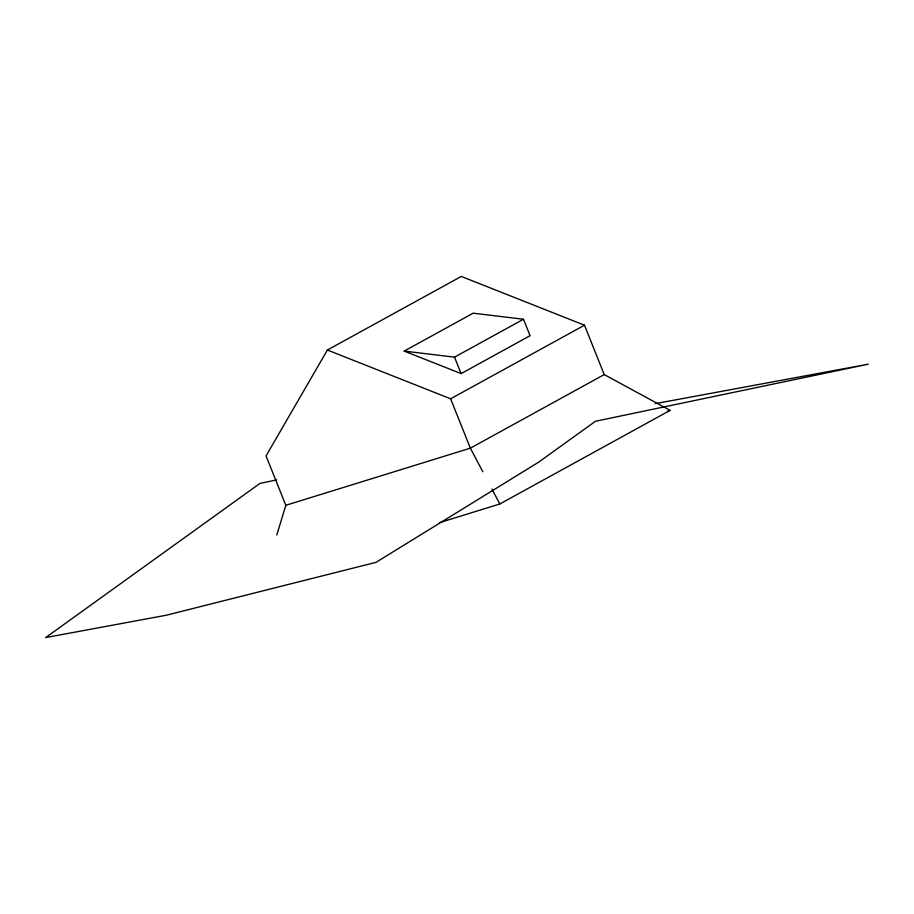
<?xml version="1.0" encoding="UTF-8"?>
<svg xmlns="http://www.w3.org/2000/svg" width="914" height="914" viewBox="0 0 914 914"><rect width="100%" height="100%" fill="white"/><g stroke="black" fill="none" stroke-linecap="round" stroke-linejoin="round"><path stroke-width="1.37" d="M276.771 535.056L285.808 505.305L266.054 455.937L327.395 350.016L461.273 276.439L584.492 325.213L604.234 374.58L670.111 410.375L499.821 503.98L439.851 522.545M404.205 351.09L473.178 313.182L523.494 319.249L530.074 335.701L461.102 373.609L404.205 351.09L454.521 357.157L523.494 319.249M327.395 350.016L450.613 398.801L584.492 325.213M604.234 374.58L470.356 448.168L285.808 505.305M667.391 411.22L670.111 410.375M276.691 479.896L259.987 483.392L45.7 637.561L166.268 615.236L375.974 562.361L538.62 462.176L595.494 421.263L868.3 364.183L655.281 403.634M482.798 471.727L470.356 448.168L450.613 398.801M491.961 489.093L499.821 503.98M454.521 357.157L461.102 373.609"/></g></svg>
